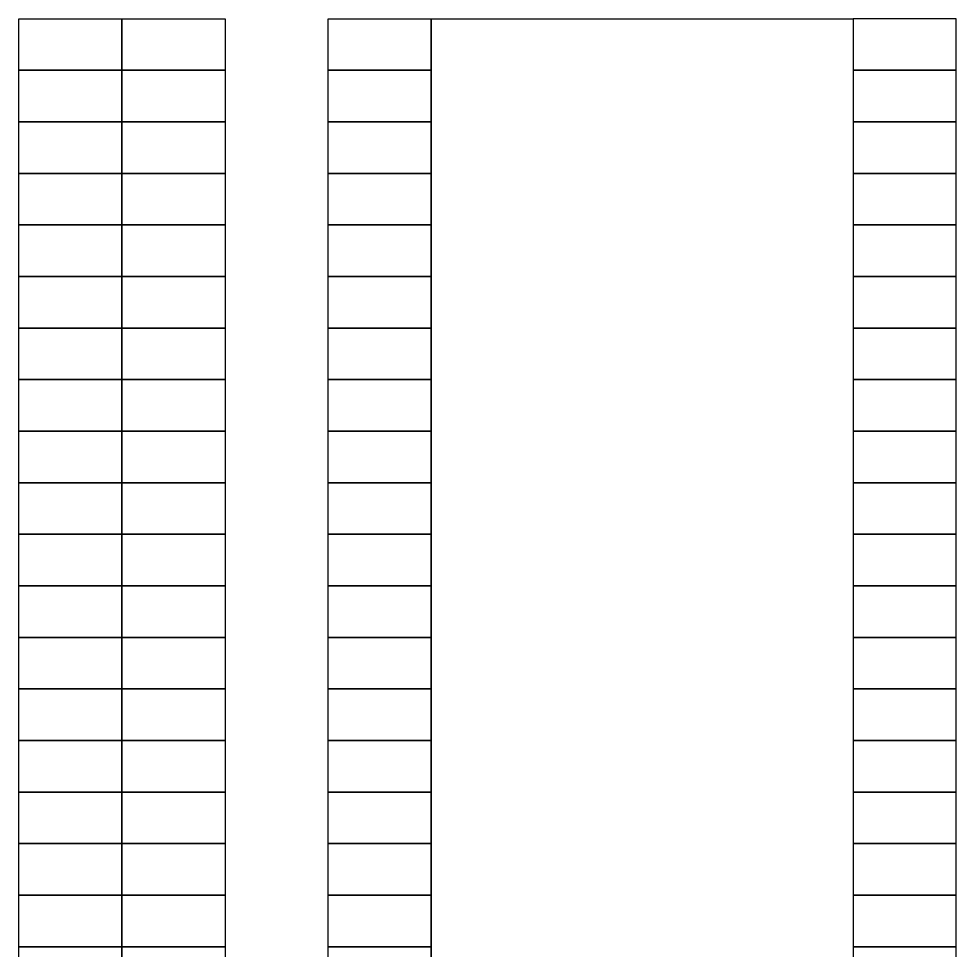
# Model space of a CAD drawing. Header units: millimetres. Extents: x 409504 to 410674, y 7402686 to 14806894.
# Drawn here: x 409999.6 to 410045.04, y 7402859.85 to 7402905.02 of the extents above; entities that cross this region are included whole.
import ezdxf

# ---------------------------------------------------------------- set-up
doc = ezdxf.new("R2010")
doc.units = ezdxf.units.MM
doc.layers.add('.. Vagas de Garagem', color=2, linetype='Continuous')
doc.layers.add('G_txareasdatas', color=1, linetype='Continuous')

msp = doc.modelspace()

# ---------------------------------------------------------------- linework, layer by layer
at = {"layer": '.. Vagas de Garagem'}
for points in [[(409999.597, 7402905.017), (410004.597, 7402905.017), (410004.597, 7402902.517), (409999.597, 7402902.517), (409999.597, 7402905.017)], [(410004.597, 7402905.017), (410009.597, 7402905.017), (410009.597, 7402902.517), (410004.597, 7402902.517), (410004.597, 7402905.017)], [(410014.597, 7402905.017), (410019.597, 7402905.017), (410019.597, 7402902.517), (410014.597, 7402902.517), (410014.597, 7402905.017)], [(410045.044, 7402905.017), (410040.044, 7402905.017), (410040.044, 7402902.517), (410045.044, 7402902.517), (410045.044, 7402905.017)], [(409999.597, 7402902.517), (410004.597, 7402902.517), (410004.597, 7402900.017), (409999.597, 7402900.017), (409999.597, 7402902.517)], [(410004.597, 7402902.517), (410009.597, 7402902.517), (410009.597, 7402900.017), (410004.597, 7402900.017), (410004.597, 7402902.517)], [(410014.597, 7402902.517), (410019.597, 7402902.517), (410019.597, 7402900.017), (410014.597, 7402900.017), (410014.597, 7402902.517)], [(410045.044, 7402902.517), (410040.044, 7402902.517), (410040.044, 7402900.017), (410045.044, 7402900.017), (410045.044, 7402902.517)], [(409999.597, 7402900.017), (410004.597, 7402900.017), (410004.597, 7402897.517), (409999.597, 7402897.517), (409999.597, 7402900.017)], [(410004.597, 7402900.017), (410009.597, 7402900.017), (410009.597, 7402897.517), (410004.597, 7402897.517), (410004.597, 7402900.017)], [(410014.597, 7402900.017), (410019.597, 7402900.017), (410019.597, 7402897.517), (410014.597, 7402897.517), (410014.597, 7402900.017)], [(410045.044, 7402900.017), (410040.044, 7402900.017), (410040.044, 7402897.517), (410045.044, 7402897.517), (410045.044, 7402900.017)], [(409999.597, 7402897.517), (410004.597, 7402897.517), (410004.597, 7402895.017), (409999.597, 7402895.017), (409999.597, 7402897.517)], [(410004.597, 7402897.517), (410009.597, 7402897.517), (410009.597, 7402895.017), (410004.597, 7402895.017), (410004.597, 7402897.517)], [(410014.597, 7402897.517), (410019.597, 7402897.517), (410019.597, 7402895.017), (410014.597, 7402895.017), (410014.597, 7402897.517)], [(410045.044, 7402897.517), (410040.044, 7402897.517), (410040.044, 7402895.017), (410045.044, 7402895.017), (410045.044, 7402897.517)], [(409999.597, 7402895.017), (410004.597, 7402895.017), (410004.597, 7402892.517), (409999.597, 7402892.517), (409999.597, 7402895.017)], [(410004.597, 7402895.017), (410009.597, 7402895.017), (410009.597, 7402892.517), (410004.597, 7402892.517), (410004.597, 7402895.017)], [(410014.597, 7402895.017), (410019.597, 7402895.017), (410019.597, 7402892.517), (410014.597, 7402892.517), (410014.597, 7402895.017)], [(410045.044, 7402895.017), (410040.044, 7402895.017), (410040.044, 7402892.517), (410045.044, 7402892.517), (410045.044, 7402895.017)], [(409999.597, 7402892.517), (410004.597, 7402892.517), (410004.597, 7402890.017), (409999.597, 7402890.017), (409999.597, 7402892.517)], [(410004.597, 7402892.517), (410009.597, 7402892.517), (410009.597, 7402890.017), (410004.597, 7402890.017), (410004.597, 7402892.517)], [(410014.597, 7402892.517), (410019.597, 7402892.517), (410019.597, 7402890.017), (410014.597, 7402890.017), (410014.597, 7402892.517)], [(410045.044, 7402892.517), (410040.044, 7402892.517), (410040.044, 7402890.017), (410045.044, 7402890.017), (410045.044, 7402892.517)], [(409999.597, 7402890.017), (410004.597, 7402890.017), (410004.597, 7402887.517), (409999.597, 7402887.517), (409999.597, 7402890.017)], [(410004.597, 7402890.017), (410009.597, 7402890.017), (410009.597, 7402887.517), (410004.597, 7402887.517), (410004.597, 7402890.017)], [(410014.597, 7402890.017), (410019.597, 7402890.017), (410019.597, 7402887.517), (410014.597, 7402887.517), (410014.597, 7402890.017)], [(410045.044, 7402890.017), (410040.044, 7402890.017), (410040.044, 7402887.517), (410045.044, 7402887.517), (410045.044, 7402890.017)], [(409999.597, 7402887.517), (410004.597, 7402887.517), (410004.597, 7402885.017), (409999.597, 7402885.017), (409999.597, 7402887.517)], [(410004.597, 7402887.517), (410009.597, 7402887.517), (410009.597, 7402885.017), (410004.597, 7402885.017), (410004.597, 7402887.517)], [(410014.597, 7402887.517), (410019.597, 7402887.517), (410019.597, 7402885.017), (410014.597, 7402885.017), (410014.597, 7402887.517)], [(410045.044, 7402887.517), (410040.044, 7402887.517), (410040.044, 7402885.017), (410045.044, 7402885.017), (410045.044, 7402887.517)], [(409999.597, 7402885.017), (410004.597, 7402885.017), (410004.597, 7402882.517), (409999.597, 7402882.517), (409999.597, 7402885.017)], [(410004.597, 7402885.017), (410009.597, 7402885.017), (410009.597, 7402882.517), (410004.597, 7402882.517), (410004.597, 7402885.017)], [(410014.597, 7402885.017), (410019.597, 7402885.017), (410019.597, 7402882.517), (410014.597, 7402882.517), (410014.597, 7402885.017)], [(410045.044, 7402885.017), (410040.044, 7402885.017), (410040.044, 7402882.517), (410045.044, 7402882.517), (410045.044, 7402885.017)], [(409999.597, 7402882.517), (410004.597, 7402882.517), (410004.597, 7402880.017), (409999.597, 7402880.017), (409999.597, 7402882.517)], [(410004.597, 7402882.517), (410009.597, 7402882.517), (410009.597, 7402880.017), (410004.597, 7402880.017), (410004.597, 7402882.517)], [(410014.597, 7402882.517), (410019.597, 7402882.517), (410019.597, 7402880.017), (410014.597, 7402880.017), (410014.597, 7402882.517)], [(410045.044, 7402882.517), (410040.044, 7402882.517), (410040.044, 7402880.017), (410045.044, 7402880.017), (410045.044, 7402882.517)], [(409999.597, 7402880.017), (410004.597, 7402880.017), (410004.597, 7402877.517), (409999.597, 7402877.517), (409999.597, 7402880.017)], [(410004.597, 7402880.017), (410009.597, 7402880.017), (410009.597, 7402877.517), (410004.597, 7402877.517), (410004.597, 7402880.017)], [(410014.597, 7402880.017), (410019.597, 7402880.017), (410019.597, 7402877.517), (410014.597, 7402877.517), (410014.597, 7402880.017)], [(410045.044, 7402880.017), (410040.044, 7402880.017), (410040.044, 7402877.517), (410045.044, 7402877.517), (410045.044, 7402880.017)], [(409999.597, 7402877.517), (410004.597, 7402877.517), (410004.597, 7402875.017), (409999.597, 7402875.017), (409999.597, 7402877.517)], [(410004.597, 7402877.517), (410009.597, 7402877.517), (410009.597, 7402875.017), (410004.597, 7402875.017), (410004.597, 7402877.517)], [(410014.597, 7402877.517), (410019.597, 7402877.517), (410019.597, 7402875.017), (410014.597, 7402875.017), (410014.597, 7402877.517)], [(410045.044, 7402877.517), (410040.044, 7402877.517), (410040.044, 7402875.017), (410045.044, 7402875.017), (410045.044, 7402877.517)], [(409999.597, 7402875.017), (410004.597, 7402875.017), (410004.597, 7402872.517), (409999.597, 7402872.517), (409999.597, 7402875.017)], [(410004.597, 7402875.017), (410009.597, 7402875.017), (410009.597, 7402872.517), (410004.597, 7402872.517), (410004.597, 7402875.017)], [(410014.597, 7402875.017), (410019.597, 7402875.017), (410019.597, 7402872.517), (410014.597, 7402872.517), (410014.597, 7402875.017)], [(410045.044, 7402875.017), (410040.044, 7402875.017), (410040.044, 7402872.517), (410045.044, 7402872.517), (410045.044, 7402875.017)], [(409999.597, 7402872.517), (410004.597, 7402872.517), (410004.597, 7402870.017), (409999.597, 7402870.017), (409999.597, 7402872.517)], [(410004.597, 7402872.517), (410009.597, 7402872.517), (410009.597, 7402870.017), (410004.597, 7402870.017), (410004.597, 7402872.517)], [(410014.597, 7402872.517), (410019.597, 7402872.517), (410019.597, 7402870.017), (410014.597, 7402870.017), (410014.597, 7402872.517)], [(410045.044, 7402872.517), (410040.044, 7402872.517), (410040.044, 7402870.017), (410045.044, 7402870.017), (410045.044, 7402872.517)], [(409999.597, 7402870.017), (410004.597, 7402870.017), (410004.597, 7402867.517), (409999.597, 7402867.517), (409999.597, 7402870.017)], [(410004.597, 7402870.017), (410009.597, 7402870.017), (410009.597, 7402867.517), (410004.597, 7402867.517), (410004.597, 7402870.017)], [(410014.597, 7402870.017), (410019.597, 7402870.017), (410019.597, 7402867.517), (410014.597, 7402867.517), (410014.597, 7402870.017)], [(410045.044, 7402870.017), (410040.044, 7402870.017), (410040.044, 7402867.517), (410045.044, 7402867.517), (410045.044, 7402870.017)], [(409999.597, 7402867.517), (410004.597, 7402867.517), (410004.597, 7402865.017), (409999.597, 7402865.017), (409999.597, 7402867.517)], [(410004.597, 7402867.517), (410009.597, 7402867.517), (410009.597, 7402865.017), (410004.597, 7402865.017), (410004.597, 7402867.517)], [(410014.597, 7402867.517), (410019.597, 7402867.517), (410019.597, 7402865.017), (410014.597, 7402865.017), (410014.597, 7402867.517)], [(410045.044, 7402867.517), (410040.044, 7402867.517), (410040.044, 7402865.017), (410045.044, 7402865.017), (410045.044, 7402867.517)], [(409999.597, 7402865.017), (410004.597, 7402865.017), (410004.597, 7402862.517), (409999.597, 7402862.517), (409999.597, 7402865.017)], [(410004.597, 7402865.017), (410009.597, 7402865.017), (410009.597, 7402862.517), (410004.597, 7402862.517), (410004.597, 7402865.017)], [(410014.597, 7402865.017), (410019.597, 7402865.017), (410019.597, 7402862.517), (410014.597, 7402862.517), (410014.597, 7402865.017)], [(410045.044, 7402865.017), (410040.044, 7402865.017), (410040.044, 7402862.517), (410045.044, 7402862.517), (410045.044, 7402865.017)], [(409999.597, 7402862.517), (410004.597, 7402862.517), (410004.597, 7402860.017), (409999.597, 7402860.017), (409999.597, 7402862.517)], [(410004.597, 7402862.517), (410009.597, 7402862.517), (410009.597, 7402860.017), (410004.597, 7402860.017), (410004.597, 7402862.517)], [(410014.597, 7402862.517), (410019.597, 7402862.517), (410019.597, 7402860.017), (410014.597, 7402860.017), (410014.597, 7402862.517)], [(410045.044, 7402862.517), (410040.044, 7402862.517), (410040.044, 7402860.017), (410045.044, 7402860.017), (410045.044, 7402862.517)], [(409999.597, 7402860.017), (410004.597, 7402860.017), (410004.597, 7402857.517), (409999.597, 7402857.517), (409999.597, 7402860.017)], [(410004.597, 7402860.017), (410009.597, 7402860.017), (410009.597, 7402857.517), (410004.597, 7402857.517), (410004.597, 7402860.017)], [(410014.597, 7402860.017), (410019.597, 7402860.017), (410019.597, 7402857.517), (410014.597, 7402857.517), (410014.597, 7402860.017)], [(410045.044, 7402860.017), (410040.044, 7402860.017), (410040.044, 7402857.517), (410045.044, 7402857.517), (410045.044, 7402860.017)]]:
    msp.add_lwpolyline(points, dxfattribs=at)
at = {"layer": 'G_txareasdatas'}
msp.add_lwpolyline([(410019.597, 7402905.017), (410040.044, 7402905.017), (410040.044, 7402753), (410019.597, 7402759.539)], close=True, dxfattribs=at)

doc.saveas('drawing.dxf')
